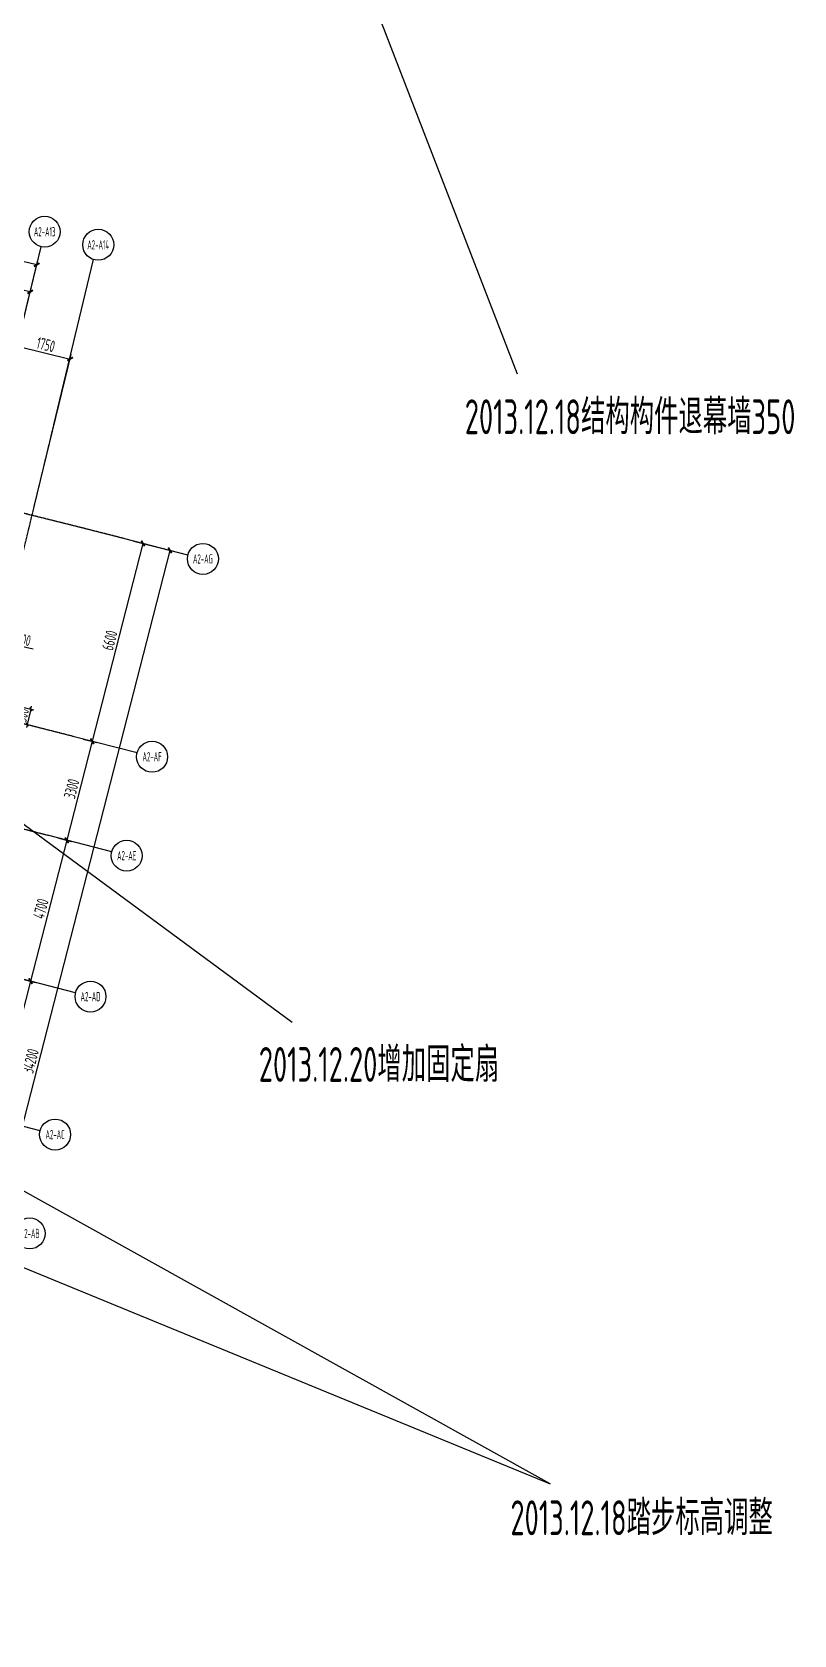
# Model space of a CAD drawing. Header units: millimetres. Extents: x 11515858 to 24947533, y -12764720 to -6305528.
# Drawn here: x 11856185 to 11880818, y -6416459 to -6364681 of the extents above; entities that cross this region are included whole.
import ezdxf
from ezdxf.enums import TextEntityAlignment as Align

# ---------------------------------------------------------------- set-up
doc = ezdxf.new("R2010")
doc.units = ezdxf.units.MM
doc.header["$LTSCALE"] = 10
for name, pattern in [('A2-RG-AXIS$0$CENTER', [2, 1.25, -0.25, 0.25, -0.25]), ('A2-RG-AXIS$0$DOTE', [2.42, 2, -0.2, 0.02, -0.2]), ('A2-RI-F3$0$HIDDEN', [0.375, 0.25, -0.125])]:
    doc.linetypes.add(name, pattern=pattern)
for name, color, linetype in [('A2-RB-F3$0$A-DIMS-100', 1, 'Continuous'), ('A2-RG-AXIS$0$A-AXIS', 1, 'Continuous'), ('A2-RG-AXIS$0$A-DIMS-100', 1, 'Continuous'), ('A2-RG-AXIS$0$A-GRID', 1, 'A2-RG-AXIS$0$CENTER'), ('A2-RG-AXIS$0$A-SYMB', 4, 'Continuous'), ('A2-RI-F3$0$$3$A-DIMS-100', 1, 'Continuous'), ('A2-RI-F3$0$A-SYMB-AREA', 4, 'Continuous'), ('A2-RI-F3$0$A-SYMB-NAME', 4, 'Continuous')]:
    doc.layers.add(name, color=color, linetype=linetype)
doc.styles.add('A2-RB-F3$0$XD2008', font='hzs.shx', dxfattribs={"width": 0.7, "bigfont": 'hztxt.shx'})
doc.styles.add('A2-RG-AXIS$0$ECADI', font='hzs.shx', dxfattribs={"width": 0.7, "bigfont": 'hztxt.shx'})
doc.styles.add('A2-RG-AXIS$0$XD2008', font='hzs.shx', dxfattribs={"width": 0.7, "bigfont": 'hztxt.shx'})
doc.styles.add('A2-RI-F3$0$$1$XD2008', font='hzs.shx', dxfattribs={"width": 0.7, "bigfont": 'hztxt.shx'})
doc.styles.add('A2-RI-F3$0$ECADI', font='hzs.shx', dxfattribs={"width": 0.7, "bigfont": 'hztxt.shx'})
doc.dimstyles.new('A2-RB-F3$0$XD100$0', dxfattribs={"dimscale": 100, "dimtxt": 3.5, "dimasz": 1, "dimexe": 1, "dimexo": 2, "dimgap": 0.5, "dimtad": 1, "dimdec": 0, "dimdsep": 46, "dimtxsty": 'A2-RB-F3$0$XD2008', "dimblk1": 'A2-RB-F3$0$_ArchTick', "dimblk2": 'A2-RB-F3$0$_ArchTick', "dimsah": 1, "dimcen": 2.5, "dimclrt": 4, "dimaunit": 1, "dimadec": 0, "dimazin": 0, "dimtfac": 1, "dimtdec": 0, "dimtix": 1, "dimtmove": 1, "dimatfit": 3, "dimfxl": 0, "dimtolj": 1, "dimtzin": 0, "dimarcsym": 0})
doc.dimstyles.new('A2-RG-AXIS$0$XD150', dxfattribs={"dimscale": 300, "dimtxt": 2.5, "dimasz": 1.5, "dimexe": 1, "dimexo": 2, "dimgap": 0.5, "dimtad": 1, "dimdec": 0, "dimdsep": 46, "dimtxsty": 'A2-RG-AXIS$0$XD2008', "dimcen": 2.5, "dimclrt": 4, "dimaunit": 1, "dimadec": 3, "dimazin": 0, "dimtfac": 1, "dimtdec": 0, "dimtmove": 2, "dimatfit": 3, "dimfxl": 0, "dimtolj": 1, "dimtzin": 0, "dimarcsym": 0})
doc.dimstyles.new('A2-RG-AXIS$0$XD150$0', dxfattribs={"dimscale": 150, "dimtxt": 2.5, "dimasz": 1, "dimexe": 1, "dimexo": 2, "dimgap": 0.5, "dimtad": 1, "dimdec": 0, "dimdsep": 46, "dimtxsty": 'A2-RG-AXIS$0$XD2008', "dimblk": 'A2-RG-AXIS$0$_ArchTick', "dimcen": 2.5, "dimclrt": 4, "dimaunit": 1, "dimadec": 0, "dimazin": 0, "dimtfac": 1, "dimtdec": 0, "dimtmove": 2, "dimatfit": 3, "dimfxl": 0, "dimtolj": 1, "dimtzin": 0, "dimarcsym": 0})
doc.dimstyles.new('A2-RI-F3$0$$1$XD100$0', dxfattribs={"dimscale": 100, "dimtxt": 3.5, "dimasz": 1, "dimexe": 1, "dimexo": 2, "dimgap": 0.5, "dimtad": 1, "dimdec": 0, "dimdsep": 46, "dimtxsty": 'A2-RI-F3$0$$1$XD2008', "dimblk1": 'A2-RI-F3$0$$0$_ArchTick', "dimblk2": 'A2-RI-F3$0$$0$_ArchTick', "dimsah": 1, "dimcen": 2.5, "dimclrt": 4, "dimaunit": 1, "dimadec": 0, "dimazin": 0, "dimtfac": 1, "dimtdec": 0, "dimtix": 1, "dimtmove": 1, "dimatfit": 3, "dimfxl": 0, "dimtolj": 1, "dimtzin": 0, "dimarcsym": 0})

# ---------------------------------------------------------------- blocks, each defined once
blk = doc.blocks.new('A2-RG-AXIS$0$ECADI-TAG-GRID')
at = {"color": 13}
blk.add_circle((0, 0), 5, dxfattribs=at)
at = {"style": 'A2-RG-AXIS$0$ECADI', "width": 0.7}
blk.add_attdef('GRID', text='', height=5, dxfattribs=at).set_placement((0, 0), align=Align.MIDDLE)
blk = doc.blocks.new('A2-RG-AXIS$0$_ArchTick')
at = {"color": 0, "linetype": 'ByBlock', "const_width": 0.4}
blk.add_lwpolyline([(-0.5, -0.5), (0.5, 0.5)], dxfattribs=at)
blk = doc.blocks.new('*D513')
at = {"layer": 'A2-RG-AXIS$0$A-DIMS-100', "color": 0, "lineweight": -2, "ltscale": 3, "transparency": 16777216}
for p, q in [((11859481, -6381125), (11859917, -6381237)), ((11859772, -6381200), (11858129, -6387592)), ((11857839, -6387518), (11858275, -6387630))]:
    blk.add_line(p, q, dxfattribs=at)
at = {"layer": 'Defpoints', "color": 0, "ltscale": 3, "transparency": 16777216}
for p in [(11859191, -6381051), (11857548, -6387443), (11858129, -6387592)]:
    blk.add_point(p, dxfattribs=at)
at = {"layer": 'A2-RG-AXIS$0$A-DIMS-100', "color": 0, "lineweight": -2, "ltscale": 3, "transparency": 16777216, "xscale": 150, "yscale": 150, "zscale": 150}
for p, rotation in [((11859772, -6381200), 75.58928463638166), ((11858129, -6387592), 255.5892846363816)]:
    blk.add_blockref('A2-RG-AXIS$0$_ArchTick', p, dxfattribs=dict(at, rotation=rotation))
at = {"layer": 'A2-RG-AXIS$0$A-DIMS-100', "color": 4, "ltscale": 3, "transparency": 16777216, "insert": (11858696, -6384331), "char_height": 375, "attachment_point": 5, "rotation": 75.5893, "style": 'A2-RG-AXIS$0$XD2008'}
blk.add_mtext('\\A1;6600', dxfattribs=at)
blk = doc.blocks.new('*D514')
at = {"layer": 'A2-RG-AXIS$0$A-DIMS-100', "color": 0, "lineweight": -2, "ltscale": 3, "transparency": 16777216}
for p, q in [((11858129, -6387592), (11857308, -6390789)), ((11857839, -6387518), (11858275, -6387630)), ((11857017, -6390714), (11857453, -6390826))]:
    blk.add_line(p, q, dxfattribs=at)
at = {"layer": 'Defpoints', "color": 0, "ltscale": 3, "transparency": 16777216}
for p in [(11857548, -6387443), (11856727, -6390639), (11857308, -6390789)]:
    blk.add_point(p, dxfattribs=at)
at = {"layer": 'A2-RG-AXIS$0$A-DIMS-100', "color": 0, "lineweight": -2, "ltscale": 3, "transparency": 16777216, "xscale": 150, "yscale": 150, "zscale": 150}
for p, rotation in [((11858129, -6387592), 75.589284638493), ((11857308, -6390789), 255.589284638493)]:
    blk.add_blockref('A2-RG-AXIS$0$_ArchTick', p, dxfattribs=dict(at, rotation=rotation))
at = {"layer": 'A2-RG-AXIS$0$A-DIMS-100', "color": 4, "ltscale": 3, "transparency": 16777216, "insert": (11857464, -6389125), "char_height": 375, "attachment_point": 5, "rotation": 75.5893, "style": 'A2-RG-AXIS$0$XD2008'}
blk.add_mtext('\\A1;3300', dxfattribs=at)
blk = doc.blocks.new('*D515')
at = {"layer": 'A2-RG-AXIS$0$A-DIMS-100', "color": 0, "lineweight": -2, "ltscale": 3, "transparency": 16777216}
for p, q in [((11857308, -6390789), (11856138, -6395341)), ((11857017, -6390714), (11857453, -6390826)), ((11855848, -6395266), (11856284, -6395378))]:
    blk.add_line(p, q, dxfattribs=at)
at = {"layer": 'Defpoints', "color": 0, "ltscale": 3, "transparency": 16777216}
for p in [(11856727, -6390639), (11855557, -6395191), (11856138, -6395341)]:
    blk.add_point(p, dxfattribs=at)
at = {"layer": 'A2-RG-AXIS$0$A-DIMS-100', "color": 0, "lineweight": -2, "ltscale": 3, "transparency": 16777216, "xscale": 150, "yscale": 150, "zscale": 150}
for p, rotation in [((11857308, -6390789), 75.589284638493), ((11856138, -6395341), 255.589284638493)]:
    blk.add_blockref('A2-RG-AXIS$0$_ArchTick', p, dxfattribs=dict(at, rotation=rotation))
at = {"layer": 'A2-RG-AXIS$0$A-DIMS-100', "color": 4, "ltscale": 3, "transparency": 16777216, "insert": (11856469, -6392999), "char_height": 375, "attachment_point": 5, "rotation": 75.5893, "style": 'A2-RG-AXIS$0$XD2008'}
blk.add_mtext('\\A1;4700', dxfattribs=at)
blk = doc.blocks.new('*D516')
at = {"layer": 'A2-RG-AXIS$0$A-DIMS-100', "color": 0, "lineweight": -2, "ltscale": 3, "transparency": 16777216}
for p, q in [((11856138, -6395341), (11854994, -6399796)), ((11855848, -6395266), (11856284, -6395378)), ((11854703, -6399721), (11855139, -6399833))]:
    blk.add_line(p, q, dxfattribs=at)
at = {"layer": 'Defpoints', "color": 0, "ltscale": 3, "transparency": 16777216}
for p in [(11855557, -6395191), (11854412, -6399647), (11854994, -6399796)]:
    blk.add_point(p, dxfattribs=at)
at = {"layer": 'A2-RG-AXIS$0$A-DIMS-100', "color": 0, "lineweight": -2, "ltscale": 3, "transparency": 16777216, "xscale": 150, "yscale": 150, "zscale": 150}
for p, rotation in [((11856138, -6395341), 75.589284638493), ((11854994, -6399796), 255.589284638493)]:
    blk.add_blockref('A2-RG-AXIS$0$_ArchTick', p, dxfattribs=dict(at, rotation=rotation))
at = {"layer": 'A2-RG-AXIS$0$A-DIMS-100', "color": 4, "ltscale": 3, "transparency": 16777216, "insert": (11855312, -6397503), "char_height": 375, "attachment_point": 5, "rotation": 75.5893, "style": 'A2-RG-AXIS$0$XD2008'}
blk.add_mtext('\\A1;4600', dxfattribs=at)
blk = doc.blocks.new('*D520')
at = {"layer": 'A2-RG-AXIS$0$A-DIMS-100', "color": 0, "lineweight": -2, "ltscale": 3, "transparency": 16777216}
for p, q in [((11859481, -6381125), (11860789, -6381461)), ((11860644, -6381424), (11852132, -6414548)), ((11850970, -6414249), (11852277, -6414585))]:
    blk.add_line(p, q, dxfattribs=at)
at = {"layer": 'Defpoints', "color": 0, "ltscale": 3, "transparency": 16777216}
for p in [(11859191, -6381051), (11850679, -6414175), (11852132, -6414548)]:
    blk.add_point(p, dxfattribs=at)
at = {"layer": 'A2-RG-AXIS$0$A-DIMS-100', "color": 0, "lineweight": -2, "ltscale": 3, "transparency": 16777216, "xscale": 150, "yscale": 150, "zscale": 150}
for p, rotation in [((11860644, -6381424), 75.58928466042394), ((11852132, -6414548), 255.589284660424)]:
    blk.add_blockref('A2-RG-AXIS$0$_ArchTick', p, dxfattribs=dict(at, rotation=rotation))
at = {"layer": 'A2-RG-AXIS$0$A-DIMS-100', "color": 4, "ltscale": 3, "transparency": 16777216, "insert": (11856134, -6397921), "char_height": 375, "attachment_point": 5, "rotation": 75.5893, "style": 'A2-RG-AXIS$0$XD2008'}
blk.add_mtext('\\A1;34200', dxfattribs=at)
blk = doc.blocks.new('*D500')
at = {"layer": 'A2-RG-AXIS$0$A-DIMS-100', "color": 0, "lineweight": -2, "ltscale": 3, "transparency": 16777216}
for p, q in [((11753070, -6371598), (11752455, -6363872)), ((11854556, -6379588), (11856371, -6372053))]:
    blk.add_line(p, q, dxfattribs=at)
blk.add_arc((11778731, -6694179), 331200, 76.44866, 94.54827, dxfattribs=at)
at = {"layer": 'Defpoints', "color": 0, "ltscale": 3, "transparency": 16777216}
for p in [(11822065, -6365826), (11753093, -6371897), (11854485, -6379879), (11778731, -6694179)]:
    blk.add_point(p, dxfattribs=at)
at = {"layer": 'A2-RG-AXIS$0$A-DIMS-100', "color": 0, "lineweight": -2, "ltscale": 3, "transparency": 16777216, "xscale": 150, "yscale": 150, "zscale": 150}
for p, rotation in [((11752467, -6364022), 184.5482656226652), ((11856336, -6372199), 346.4486630674553)]:
    blk.add_blockref('A2-RG-AXIS$0$_ArchTick', p, dxfattribs=dict(at, rotation=rotation))
at = {"layer": 'A2-RG-AXIS$0$A-DIMS-100', "color": 4, "ltscale": 3, "transparency": 16777216, "insert": (11804749, -6363703), "char_height": 375, "attachment_point": 5, "rotation": 355.4985, "style": 'A2-RG-AXIS$0$XD2008'}
blk.add_mtext('\\A1;18°5\'59"', dxfattribs=at)
blk = doc.blocks.new('*D511')
at = {"layer": 'A2-RG-AXIS$0$A-DIMS-100', "color": 0, "lineweight": -2, "ltscale": 3, "transparency": 16777216}
for p, q in [((11845491, -6377540), (11846904, -6370837)), ((11854556, -6379588), (11856161, -6372928))]:
    blk.add_line(p, q, dxfattribs=at)
blk.add_arc((11778731, -6694179), 330300, 76.44866, 78.09408, dxfattribs=at)
at = {"layer": 'Defpoints', "color": 0, "ltscale": 3, "transparency": 16777216}
for p in [(11853048, -6372348), (11845429, -6377834), (11854485, -6379879), (11778731, -6694179)]:
    blk.add_point(p, dxfattribs=at)
at = {"layer": 'A2-RG-AXIS$0$A-DIMS-100', "color": 0, "lineweight": -2, "ltscale": 3, "transparency": 16777216, "xscale": 150, "yscale": 150, "zscale": 150}
for p, rotation in [((11846873, -6370984), 168.0940794046412), ((11856125, -6373074), 346.4486609929079)]:
    blk.add_blockref('A2-RG-AXIS$0$_ArchTick', p, dxfattribs=dict(at, rotation=rotation))
at = {"layer": 'A2-RG-AXIS$0$A-DIMS-100', "color": 4, "ltscale": 3, "transparency": 16777216, "insert": (11851573, -6371705), "char_height": 375, "attachment_point": 5, "rotation": 347.2714, "style": 'A2-RG-AXIS$0$XD2008'}
blk.add_mtext('\\A1;1°38\'44"', dxfattribs=at)
blk = doc.blocks.new('*D546')
at = {"layer": 'A2-RG-AXIS$0$A-DIMS-100', "color": 0, "lineweight": -2, "ltscale": 3, "transparency": 16777216}
for p, q in [((11854556, -6379588), (11855753, -6374682)), ((11855717, -6374827), (11857418, -6375242)), ((11856256, -6380002), (11857453, -6375096))]:
    blk.add_line(p, q, dxfattribs=at)
at = {"layer": 'Defpoints', "color": 0, "ltscale": 3, "transparency": 16777216}
for p in [(11857418, -6375242), (11854485, -6379879), (11856185, -6380294)]:
    blk.add_point(p, dxfattribs=at)
at = {"layer": 'A2-RG-AXIS$0$A-DIMS-100', "color": 0, "lineweight": -2, "ltscale": 3, "transparency": 16777216, "xscale": 150, "yscale": 150, "zscale": 150}
for p, rotation in [((11855717, -6374827), 166.2935912375839), ((11857418, -6375242), 346.2935912375839)]:
    blk.add_blockref('A2-RG-AXIS$0$_ArchTick', p, dxfattribs=dict(at, rotation=rotation))
at = {"layer": 'A2-RG-AXIS$0$A-DIMS-100', "color": 4, "ltscale": 3, "transparency": 16777216, "insert": (11856630, -6374780), "char_height": 375, "attachment_point": 5, "rotation": 346.2936, "style": 'A2-RG-AXIS$0$XD2008'}
blk.add_mtext('\\A1;1750', dxfattribs=at)
blk = doc.blocks.new('A2-RB-F3$0$_ArchTick')
at = {"color": 0, "linetype": 'ByBlock', "const_width": 0.4}
blk.add_lwpolyline([(-0.5, -0.5), (0.5, 0.5)], dxfattribs=at)
blk = doc.blocks.new('*D977')
at = {"layer": 'A2-RB-F3$0$A-DIMS-100', "color": 0, "lineweight": -2, "transparency": 16777216}
for p, q in [((11855229, -6385062), (11855513, -6384442)), ((11855513, -6384442), (11856225, -6384606)), ((11854801, -6386029), (11855057, -6384920)), ((11855424, -6385107), (11855034, -6385018)), ((11855191, -6386119), (11855446, -6385010))]:
    blk.add_line(p, q, dxfattribs=at)
at = {"layer": 'Defpoints', "color": 0, "transparency": 16777216}
for p in [(11855034, -6385018), (11854756, -6386224), (11855146, -6386314)]:
    blk.add_point(p, dxfattribs=at)
at = {"layer": 'A2-RB-F3$0$A-DIMS-100', "color": 0, "lineweight": -2, "transparency": 16777216, "xscale": 100, "yscale": 100, "zscale": 100}
for p, rotation in [((11855034, -6385018), 167.0199327018391), ((11855424, -6385107), 347.0199327018392)]:
    blk.add_blockref('A2-RB-F3$0$_ArchTick', p, dxfattribs=dict(at, rotation=rotation))
at = {"layer": 'A2-RB-F3$0$A-DIMS-100', "color": 4, "transparency": 16777216, "insert": (11855919, -6384305), "char_height": 350, "attachment_point": 5, "rotation": 347.0199, "style": 'A2-RB-F3$0$XD2008'}
blk.add_mtext('\\A1;400', dxfattribs=at)
blk = doc.blocks.new('A2-RI-F3$0$5erhfh')
at = {"layer": 'A2-RI-F3$0$A-SYMB-AREA', "style": 'A2-RI-F3$0$ECADI', "width": 0.7}
blk.add_attdef('340M2', text='', height=2.5, dxfattribs=at).set_placement((0, 1.25), align=Align.MIDDLE_LEFT)
at = {"layer": 'A2-RI-F3$0$A-SYMB-NAME', "style": 'A2-RI-F3$0$ECADI', "width": 0.7}
blk.add_attdef('CHINESENAME', (-12.29, 3.09), '', height=4.5, dxfattribs=at)
blk = doc.blocks.new('A2-RI-F3$0$$0$_ArchTick')
at = {"color": 0, "linetype": 'ByBlock', "const_width": 0.4}
blk.add_lwpolyline([(-0.5, -0.5), (0.5, 0.5)], dxfattribs=at)
blk = doc.blocks.new('*D1356')
at = {"layer": 'A2-RI-F3$0$$3$A-DIMS-100', "color": 0, "lineweight": -2, "transparency": 16777216}
for p, q in [((11855222, -6386853), (11856127, -6387072)), ((11855340, -6386361), (11856246, -6386579)), ((11856149, -6386556), (11856030, -6387048)), ((11856149, -6386556), (11856172, -6386459)), ((11856030, -6387048), (11856007, -6387145))]:
    blk.add_line(p, q, dxfattribs=at)
at = {"layer": 'Defpoints', "color": 0, "transparency": 16777216}
for p in [(11855146, -6386314), (11855027, -6386806), (11856030, -6387048)]:
    blk.add_point(p, dxfattribs=at)
at = {"layer": 'A2-RI-F3$0$$3$A-DIMS-100', "color": 0, "lineweight": -2, "transparency": 16777216, "xscale": 100, "yscale": 100, "zscale": 100}
for p, rotation in [((11856149, -6386556), 256.448663095377), ((11856030, -6387048), 76.448663095377)]:
    blk.add_blockref('A2-RI-F3$0$$0$_ArchTick', p, dxfattribs=dict(at, rotation=rotation))
at = {"layer": 'A2-RI-F3$0$$3$A-DIMS-100', "color": 4, "transparency": 16777216, "insert": (11855871, -6386749), "char_height": 350, "attachment_point": 5, "rotation": 76.4487, "style": 'A2-RI-F3$0$$1$XD2008'}
blk.add_mtext('\\A1;500', dxfattribs=at)
blk = doc.blocks.new('A2-RG-AXIS')
at = {"layer": 'A2-RG-AXIS$0$A-AXIS', "ltscale": 3}
for p, q in [((11855188.2, -6376962.8), (11856476.8, -6371616.3)), ((11856889.5, -6377372.8), (11858177.1, -6372030.6)), ((11861224.6, -6381573.5), (11859190.7, -6381050.8)), ((11859582.1, -6387965.8), (11857548.2, -6387443.2)), ((11858760.8, -6391162), (11856726.9, -6390639.3)), ((11857591.1, -6395714.1), (11855557.2, -6395191.5)), ((11856446.3, -6400169.4), (11854412.4, -6399646.7))]:
    blk.add_line(p, q, dxfattribs=at)
at = {"layer": 'A2-RG-AXIS$0$A-GRID', "linetype": 'A2-RG-AXIS$0$DOTE'}
blk.add_line((11847468.7, -6416458.9), (11856889.5, -6377372.8), dxfattribs=at)
for radius in [323300, 316700, 313400]:
    blk.add_arc((11778730.7, -6694178.7), radius, 75.589285, 95.407644, dxfattribs=at)
at = {"layer": 'A2-RG-AXIS$0$A-SYMB'}
ref = blk.add_blockref('A2-RG-AXIS$0$ECADI-TAG-GRID', (11856594.1, -6371129.8), dxfattribs=dict(at, xscale=100, yscale=100, zscale=100))
ref.add_attrib('GRID', 'A2-A13', dxfattribs={"layer": '0', "extrusion": (0, 0, -1), "height": 300, "style": 'A2-RG-AXIS$0$ECADI', "text_generation_flag": 2, "width": 0.5}).set_placement((-11856594.1, -6371129.8), align=Align.MIDDLE)
ref = blk.add_blockref('A2-RG-AXIS$0$ECADI-TAG-GRID', (11858325.5, -6371552.1), dxfattribs=dict(at, xscale=100, yscale=100, zscale=100))
ref.add_attrib('GRID', 'A2-A14', dxfattribs={"layer": '0', "extrusion": (0, 0, -1), "height": 300, "style": 'A2-RG-AXIS$0$ECADI', "text_generation_flag": 2, "width": 0.5}).set_placement((-11858325.5, -6371552.1), align=Align.MIDDLE)
ref = blk.add_blockref('A2-RG-AXIS$0$ECADI-TAG-GRID', (11861708.9, -6381697.9), dxfattribs=dict(at, xscale=99.999999999398, yscale=99.999999999398, zscale=99.999999999398))
ref.add_attrib('GRID', 'A2-AG', dxfattribs={"layer": '0', "height": 300, "style": 'A2-RG-AXIS$0$ECADI', "width": 0.5}).set_placement((11861708.9, -6381697.9), align=Align.MIDDLE)
ref = blk.add_blockref('A2-RG-AXIS$0$ECADI-TAG-GRID', (11860066.4, -6388090.2), dxfattribs=dict(at, xscale=99.99999999939791, yscale=99.99999999939791, zscale=99.99999999939791))
ref.add_attrib('GRID', 'A2-AF', dxfattribs={"layer": '0', "height": 300, "style": 'A2-RG-AXIS$0$ECADI', "width": 0.5}).set_placement((11860066.4, -6388090.2), align=Align.MIDDLE)
ref = blk.add_blockref('A2-RG-AXIS$0$ECADI-TAG-GRID', (11859245.1, -6391286.4), dxfattribs=dict(at, xscale=99.99999999939791, yscale=99.99999999939791, zscale=99.99999999939791))
ref.add_attrib('GRID', 'A2-AE', dxfattribs={"layer": '0', "height": 300, "style": 'A2-RG-AXIS$0$ECADI', "width": 0.5}).set_placement((11859245.1, -6391286.4), align=Align.MIDDLE)
ref = blk.add_blockref('A2-RG-AXIS$0$ECADI-TAG-GRID', (11858075.4, -6395838.5), dxfattribs=dict(at, xscale=99.99999999939791, yscale=99.99999999939791, zscale=99.99999999939791))
ref.add_attrib('GRID', 'A2-AD', dxfattribs={"layer": '0', "height": 300, "style": 'A2-RG-AXIS$0$ECADI', "width": 0.5}).set_placement((11858075.4, -6395838.5), align=Align.MIDDLE)
ref = blk.add_blockref('A2-RG-AXIS$0$ECADI-TAG-GRID', (11856930.6, -6400293.8), dxfattribs=dict(at, xscale=99.99999999939791, yscale=99.99999999939791, zscale=99.99999999939791))
ref.add_attrib('GRID', 'A2-AC', dxfattribs={"layer": '0', "height": 300, "style": 'A2-RG-AXIS$0$ECADI', "width": 0.5}).set_placement((11856930.6, -6400293.8), align=Align.MIDDLE)
ref = blk.add_blockref('A2-RG-AXIS$0$ECADI-TAG-GRID', (11856109.3, -6403490), dxfattribs=dict(at, xscale=99.99999999939791, yscale=99.99999999939791, zscale=99.99999999939791))
ref.add_attrib('GRID', 'A2-AB', dxfattribs={"layer": '0', "height": 300, "style": 'A2-RG-AXIS$0$ECADI', "width": 0.5}).set_placement((11856109.3, -6403490), align=Align.MIDDLE)
at = {"layer": 'A2-RG-AXIS$0$A-DIMS-100', "ltscale": 3}
for base, p1, p2, picture, middle in [((11822064.9, -6365825.9), (11854485.2, -6379879.3), (11753093.4, -6371896.8), '*D500', (11804748.6, -6363703.1)), ((11853048.1, -6372348), (11845429.2, -6377833.7), (11854485.2, -6379879.3), '*D511', (11851572.6, -6371705.1))]:
    dim = blk.add_angular_dim_3p(base=base, center=(11778730.7, -6694178.7), p1=p1, p2=p2, dimstyle='A2-RG-AXIS$0$XD150', override={"dimscale": 150, "dimasz": 1, "dimblk": 'A2-RG-AXIS$0$_ArchTick', "dimadec": 4}, dxfattribs=at)
    dim.commit()
    dim.dimension.update_dxf_attribs({"geometry": picture, "text_midpoint": middle})
for p1, p2, distance, picture, middle in [((11854485.2, -6379879.3), (11856185.4, -6380293.9), 5200, '*D546', (11856629.6, -6374779.7)), ((11859190.7, -6381050.8), (11850679.3, -6414174.8), 1500, '*D520', (11856133.6, -6397920.8)), ((11859190.7, -6381050.8), (11857548.2, -6387443.2), 600, '*D513', (11858696.3, -6384331))]:
    dim = blk.add_aligned_dim(p1=p1, p2=p2, distance=distance, dimstyle='A2-RG-AXIS$0$XD150$0', dxfattribs=at)
    dim.commit()
    dim.dimension.update_dxf_attribs({"geometry": picture, "text_midpoint": middle})
for base, p1, p2, picture, middle in [((11857308, -6390788.7), (11857548.2, -6387443.2), (11856726.9, -6390639.3), '*D514', (11857464.4, -6389125.2)), ((11856138.3, -6395340.8), (11856726.9, -6390639.3), (11855557.2, -6395191.5), '*D515', (11856468.9, -6392999.4)), ((11854993.5, -6399796.1), (11855557.2, -6395191.5), (11854412.4, -6399646.7), '*D516', (11855311.7, -6397503.1))]:
    dim = blk.add_linear_dim(base=base, p1=p1, p2=p2, angle=75.58928, dimstyle='A2-RG-AXIS$0$XD150$0', dxfattribs=at)
    dim.commit()
    dim.dimension.update_dxf_attribs({"geometry": picture, "text_midpoint": middle})
blk = doc.blocks.new('A2-RB-F3')
at = {"layer": 'A2-RB-F3$0$A-DIMS-100'}
dim = blk.add_linear_dim(base=(11855034.2, -6385017.5), p1=(11855145.9, -6386314), p2=(11854756.1, -6386224.2), angle=167.01993, dimstyle='A2-RB-F3$0$XD100$0', dxfattribs=at)
dim.commit()
dim.dimension.update_dxf_attribs({"geometry": '*D977', "text_midpoint": (11855562, -6384453.6), "dimtype": 129})
blk = doc.blocks.new('A2-RI-F3')
at = {"layer": 'Defpoints', "color": 3}
for p, q in [((11871879.4, -6375735.3), (11866894.8, -6362850)), ((11854510.4, -6389237.4), (11864592.1, -6396661.6)), ((11829253.4, -6393672.7), (11872937.2, -6411574.2)), ((11872937.2, -6411574.2), (11844726.6, -6395905.1))]:
    blk.add_line(p, q, dxfattribs=at)
at = {"linetype": 'A2-RI-F3$0$HIDDEN', "ltscale": 3}
blk.add_blockref('A2-RG-AXIS', (0, 0), dxfattribs=at)
at = {"layer": 'Defpoints'}
ref = blk.add_blockref('A2-RI-F3$0$5erhfh', (11873248.6, -6377787.6), dxfattribs=dict(at, xscale=250, yscale=250, zscale=250))
ref.add_attrib('CHINESENAME', '2013.12.18结构构件退幕墙350', (11870175.6, -6377670.7), dxfattribs={"layer": 'A2-RI-F3$0$A-SYMB-NAME', "height": 1125, "style": 'A2-RI-F3$0$ECADI', "width": 0.7})
ref = blk.add_blockref('A2-RI-F3$0$5erhfh', (11866589.4, -6398709.2), dxfattribs=dict(at, xscale=250, yscale=250, zscale=250))
ref.add_attrib('CHINESENAME', '2013.12.20增加固定扇', (11863516.4, -6398592.3), dxfattribs={"layer": 'A2-RI-F3$0$A-SYMB-NAME', "height": 1125, "style": 'A2-RI-F3$0$ECADI', "width": 0.7})
ref = blk.add_blockref('A2-RI-F3$0$5erhfh', (11874723.3, -6413353.7), dxfattribs=dict(at, xscale=250, yscale=250, zscale=250))
ref.add_attrib('CHINESENAME', '2013.12.18踏步标高调整', (11871650.4, -6413236.8), dxfattribs={"layer": 'A2-RI-F3$0$A-SYMB-NAME', "height": 1125, "style": 'A2-RI-F3$0$ECADI', "width": 0.7})
at = {"layer": 'A2-RI-F3$0$$3$A-DIMS-100'}
dim = blk.add_aligned_dim(p1=(11855145.9, -6386314), p2=(11855027.2, -6386806.4), distance=1031.7, text='500', dimstyle='A2-RI-F3$0$$1$XD100$0', dxfattribs=at)
dim.commit()
dim.dimension.update_dxf_attribs({"geometry": '*D1356', "text_midpoint": (11855870.8, -6386749.2)})

msp = doc.modelspace()

# ---------------------------------------------------------------- block references
for name in ['A2-RB-F3', 'A2-RI-F3', 'A2-RG-AXIS']:
    msp.add_blockref(name, (0, 0))

doc.saveas('drawing.dxf')
